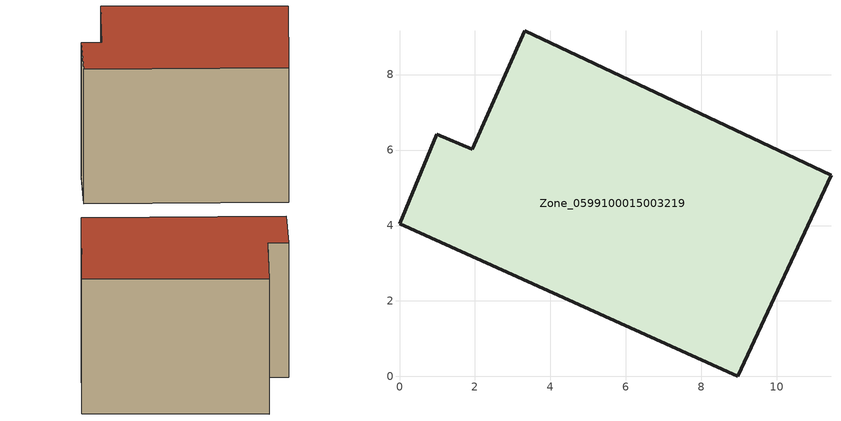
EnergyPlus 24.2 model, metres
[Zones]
Zone_0599100015003219
 floor ground (C_G): 8.96,0 0,4.04 0.98,6.41 1.93,6.03 3.31,9.17 11.43,5.34 z0.74
 wall outside (C_F): 8.96,0 11.43,5.34 3.31,9.17 1.93,6.03 0.98,6.41 0,4.04 8.96,0 z0.74:8.19
 roof outside (C_R): 0,4.04 8.96,0 11.43,5.34 3.31,9.17 1.93,6.03 0.98,6.41 z8.19
[BUILDING]
Pand.0599100015003219: North Axis=0; Terrain=City; Loads Convergence Tolerance Value=0.04; Temperature Convergence Tolerance Value=0.4; Solar Distribution=FullExterior; Maximum Number of Warmup Days=25; Minimum Number of Warmup Days=1
[Site:Location]
Rotterdam.The.Hague.AP_ZH_NLD Design_Conditions: Latitude=51.96; Longitude=4.45; Time Zone=1; Elevation=-4.5
[SITE:GROUNDTEMPERATURE:BUILDINGSURFACE]
18, 18, 18, 18, 18, 18, 18, 18, 18, 18, 18, 18
[MATERIAL] Thermal Absorptance=0.9; Solar Absorptance=0.7; Visible Absorptance=0.7
Name | Roughness | Thickness | Conductivity | Density | Specific Heat
G.TI.1946-1964 | MediumSmooth | 0.15 | 1 | 540 | 1210
F.TI.1946-1964 | Rough | 0.3 | 0.857143 | 1920 | 840
R.TI.1946-1964 | MediumRough | 0.2 | 0.277778 | 1500 | 1000
[CONSTRUCTION]
C_G: G.TI.1946-1964
C_F: F.TI.1946-1964
C_R: R.TI.1946-1964
[ZONE]
Zone_0599100015003219: Type=1; Multiplier=1; Ceiling Height=Autocalculate; Volume=Autocalculate; Floor Area=autocalculate; Part of Total Floor Area=Yes
[ZONEINFILTRATION:DESIGNFLOWRATE]
Infil_Zone_0599100015003219: Zone or ZoneList or Space or SpaceList=Zone_0599100015003219; Schedule=AlwaysOn; Design Flow Rate Calculation Method=Flow/Area; Flow Rate per Floor Area=0.003; Constant Term Coefficient=1; Temperature Term Coefficient=0; Velocity Term Coefficient=0; Velocity Squared Term Coefficient=0
[HVACTEMPLATE:ZONE:IDEALLOADSAIRSYSTEM]
Zone_0599100015003219: Maximum Heating Supply Air Temperature=50; Minimum Cooling Supply Air Temperature=13; Maximum Heating Supply Air Humidity Ratio=0.0156; Minimum Cooling Supply Air Humidity Ratio=0.0077; Heating Limit=NoLimit; Cooling Limit=NoLimit; Dehumidification Control Type=ConstantSensibleHeatRatio; Cooling Sensible Heat Ratio=0.7; Dehumidification Setpoint=60; Humidification Control Type=None; Humidification Setpoint=30; Outdoor Air Method=None; Outdoor Air Flow Rate per Person=0.00944; Outdoor Air Flow Rate per Zone Floor Area=0; Outdoor Air Flow Rate per Zone=0; Demand Controlled Ventilation Type=None; Outdoor Air Economizer Type=NoEconomizer; Heat Recovery Type=None; Sensible Heat Recovery Effectiveness=0.7; Latent Heat Recovery Effectiveness=0.65
[ZONECONTROL:THERMOSTAT]
ThermostatControl_Zone_0599100015003219: Zone or ZoneList=Zone_0599100015003219; Control Type Schedule=DualSetpointControlType; Control 1=Thermostat_Zone_0599100015003219; Temperature Difference Between Cutout And Setpoint=0
[THERMOSTATSETPOINT:DUALSETPOINT]
Thermostat_Zone_0599100015003219: Heating Setpoint Temperature Schedule=HeatingSetpoint_Zone_0599100015003219; Cooling Setpoint Temperature Schedule=CoolingSetpoint_Zone_0599100015003219
[SCHEDULE:COMPACT]
HeatingSetpoint_Zone_0599100015003219: Through: 12/31, For: AllDays, Until: 24:00, 21
CoolingSetpoint_Zone_0599100015003219: Through: 12/31, For: AllDays, Until: 24:00, 24
DualSetpointControlType: Through: 12/31, For: AllDays, Until: 24:00, 4
AlwaysOn: Through: 12/31, For: AllDays, Until: 24:00, 1
